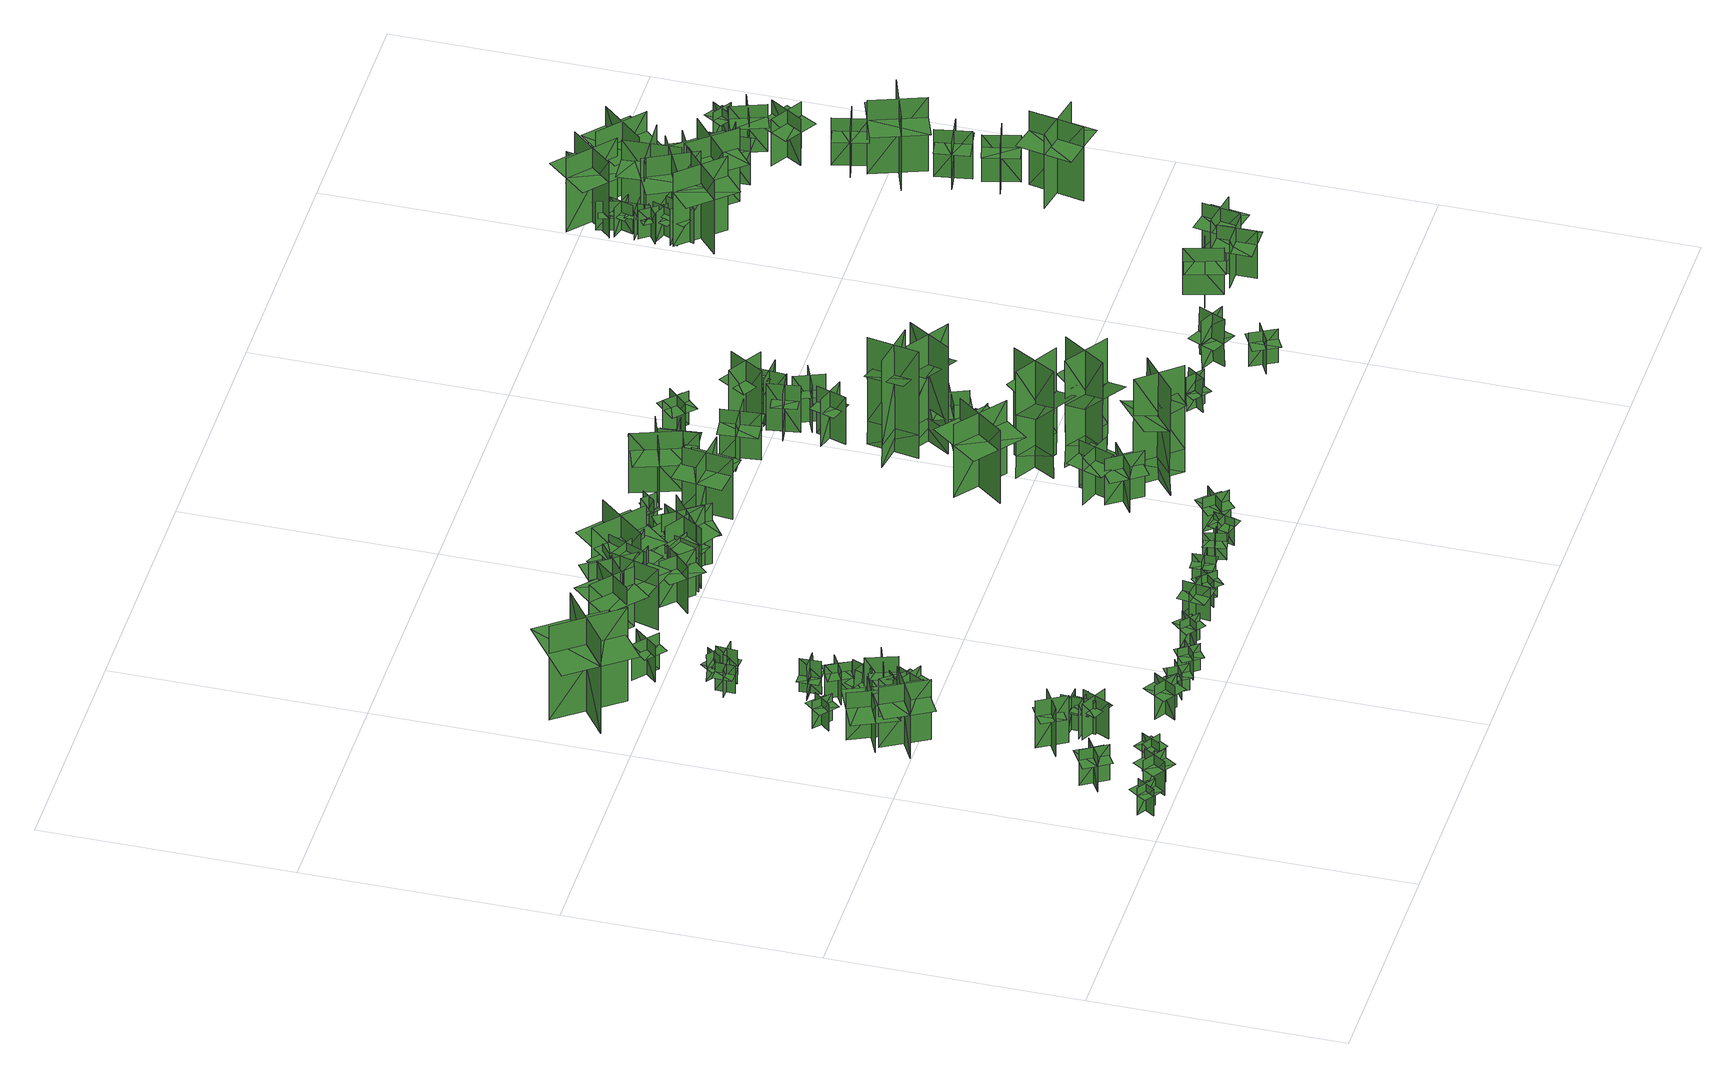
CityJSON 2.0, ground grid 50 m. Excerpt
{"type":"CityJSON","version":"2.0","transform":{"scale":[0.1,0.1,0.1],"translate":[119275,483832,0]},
"CityObjects":{
"tree1":{"type":"SolitaryVegetationObject","geometry":[{"type":"MultiSurface","lod":"1","boundaries":[[[0,1,2]],[[0,2,3]],[[4,5,6]],[[4,6,7]],[[8,9,10]],[[8,10,11]],[[8,11,12]],[[8,12,13]]]}]},
"tree2":{"type":"SolitaryVegetationObject","geometry":[{"type":"MultiSurface","lod":"1","boundaries":[[[14,15,16]],[[14,16,17]],[[18,19,20]],[[18,20,21]],[[22,23,24]],[[22,24,25]],[[22,25,26]],[[22,26,27]]]}]},
"tree3":{"type":"SolitaryVegetationObject","geometry":[{"type":"MultiSurface","lod":"1","boundaries":[[[28,29,30]],[[28,30,31]],[[32,33,34]],[[32,34,35]],[[36,37,38]],[[36,38,39]],[[36,39,40]],[[36,40,41]]]}]},
"tree4":{"type":"SolitaryVegetationObject","geometry":[{"type":"MultiSurface","lod":"1","boundaries":[[[42,43,44]],[[42,44,45]],[[46,47,48]],[[46,48,49]],[[50,51,52]],[[50,52,53]],[[50,53,54]],[[50,54,55]]]}]},
"tree5":{"type":"SolitaryVegetationObject","geometry":[{"type":"MultiSurface","lod":"1","boundaries":[[[56,57,58]],[[56,58,59]],[[60,61,62]],[[60,62,63]],[[64,65,66]],[[64,66,67]],[[64,67,68]],[[64,68,69]]]}]},
"tree6":{"type":"SolitaryVegetationObject","geometry":[{"type":"MultiSurface","lod":"1","boundaries":[[[70,71,72]],[[70,72,73]],[[74,75,76]],[[74,76,77]],[[78,79,80]],[[78,80,81]],[[78,81,82]],[[78,82,83]]]}]},
"tree7":{"type":"SolitaryVegetationObject","geometry":[{"type":"MultiSurface","lod":"1","boundaries":[[[84,85,86]],[[84,86,87]],[[88,89,90]],[[88,90,91]],[[92,93,94]],[[92,94,95]],[[92,95,96]],[[92,96,97]]]}]},
"tree8":{"type":"SolitaryVegetationObject","geometry":[{"type":"MultiSurface","lod":"1","boundaries":[[[98,99,100]],[[98,100,101]],[[102,103,104]],[[102,104,105]],[[106,107,108]],[[106,108,109]],[[106,109,110]],[[106,110,111]]]}]},
"tree9":{"type":"SolitaryVegetationObject","geometry":[{"type":"MultiSurface","lod":"1","boundaries":[[[112,113,114]],[[112,114,115]],[[116,117,118]],[[116,118,119]],[[120,121,122]],[[120,122,123]],[[120,123,124]],[[120,124,125]]]}]},
"tree10":{"type":"SolitaryVegetationObject","geometry":[{"type":"MultiSurface","lod":"1","boundaries":[[[126,127,128]],[[126,128,129]],[[130,131,132]],[[130,132,133]],[[134,135,136]],[[134,136,137]],[[134,137,138]],[[134,138,139]]]}]},
"tree11":{"type":"SolitaryVegetationObject","geometry":[{"type":"MultiSurface","lod":"1","boundaries":[[[140,141,142]],[[140,142,143]],[[144,145,146]],[[144,146,147]],[[148,149,150]],[[148,150,151]],[[148,151,152]],[[148,152,153]]]}]},
"tree12":{"type":"SolitaryVegetationObject","geometry":[{"type":"MultiSurface","lod":"1","boundaries":[[[154,155,156]],[[154,156,157]],[[158,159,160]],[[158,160,161]],[[162,163,164]],[[162,164,165]],[[162,165,166]],[[162,166,167]]]}]},
"tree13":{"type":"SolitaryVegetationObject","geometry":[{"type":"MultiSurface","lod":"1","boundaries":[[[168,169,170]],[[168,170,171]],[[172,173,174]],[[172,174,175]],[[176,177,178]],[[176,178,179]],[[176,179,180]],[[176,180,181]]]}]},
"tree14":{"type":"SolitaryVegetationObject","geometry":[{"type":"MultiSurface","lod":"1","boundaries":[[[182,183,184]],[[182,184,185]],[[186,187,188]],[[186,188,189]],[[190,191,192]],[[190,192,193]],[[190,193,194]],[[190,194,195]]]}]},
"tree15":{"type":"SolitaryVegetationObject","geometry":[{"type":"MultiSurface","lod":"1","boundaries":[[[196,197,198]],[[196,198,199]],[[200,201,202]],[[200,202,203]],[[204,205,206]],[[204,206,207]],[[204,207,208]],[[204,208,209]]]}]},
"tree16":{"type":"SolitaryVegetationObject","geometry":[{"type":"MultiSurface","lod":"1","boundaries":[[[210,211,212]],[[210,212,213]],[[214,215,216]],[[214,216,217]],[[218,219,220]],[[218,220,221]],[[218,221,222]],[[218,222,223]]]}]},
"tree17":{"type":"SolitaryVegetationObject","geometry":[{"type":"MultiSurface","lod":"1","boundaries":[[[224,225,226]],[[224,226,227]],[[228,229,230]],[[228,230,231]],[[232,233,229]],[[232,229,228]],[[234,235,225]],[[234,225,224]],[[224,225,236]],[[224,236,237]],[[224,238,239]],[[224,239,225]]]}]},
"tree18":{"type":"SolitaryVegetationObject","geometry":[{"type":"MultiSurface","lod":"1","boundaries":[[[240,241,242]],[[240,242,243]],[[244,245,246]],[[244,246,247]],[[248,249,250]],[[248,250,251]],[[248,251,252]],[[248,252,253]]]}]},
"tree19":{"type":"SolitaryVegetationObject","geometry":[{"type":"MultiSurface","lod":"1","boundaries":[[[254,255,256]],[[254,256,257]],[[258,259,260]],[[258,260,261]],[[262,263,264]],[[262,264,265]],[[262,265,266]],[[262,266,267]]]}]},
"tree20":{"type":"SolitaryVegetationObject","geometry":[{"type":"MultiSurface","lod":"1","boundaries":[[[268,269,270]],[[268,270,271]],[[272,273,274]],[[272,274,275]],[[276,277,273]],[[276,273,272]],[[278,279,269]],[[278,269,268]],[[268,269,280]],[[268,280,281]],[[268,282,283]],[[268,283,269]]]}]},
"tree21":{"type":"SolitaryVegetationObject","geometry":[{"type":"MultiSurface","lod":"1","boundaries":[[[284,285,286]],[[284,286,287]],[[288,289,290]],[[288,290,291]],[[292,293,294]],[[292,294,295]],[[292,296,297]],[[292,297,293]]]}]},
"tree22":{"type":"SolitaryVegetationObject","geometry":[{"type":"MultiSurface","lod":"1","boundaries":[[[298,299,300]],[[298,300,301]],[[302,303,304]],[[302,304,305]],[[306,307,303]],[[306,303,302]],[[308,309,299]],[[308,299,298]],[[298,299,310]],[[298,310,311]],[[298,312,313]],[[298,313,299]]]}]},
"tree23":{"type":"SolitaryVegetationObject","geometry":[{"type":"MultiSurface","lod":"1","boundaries":[[[314,315,316]],[[314,316,317]],[[318,319,320]],[[318,320,321]],[[322,323,319]],[[322,319,318]],[[324,325,315]],[[324,315,314]],[[314,315,326]],[[314,326,327]],[[314,328,329]],[[314,329,315]]]}]},
"tree24":{"type":"SolitaryVegetationObject","geometry":[{"type":"MultiSurface","lod":"1","boundaries":[[[330,331,332]],[[330,332,333]],[[334,335,336]],[[334,336,337]],[[338,339,340]],[[338,340,341]],[[338,341,342]],[[338,342,343]]]}]},
"tree25":{"type":"SolitaryVegetationObject","geometry":[{"type":"MultiSurface","lod":"1","boundaries":[[[344,345,346]],[[344,346,347]],[[348,349,350]],[[348,350,351]],[[352,353,354]],[[352,354,355]],[[352,355,356]],[[352,356,357]]]}]},
"tree26":{"type":"SolitaryVegetationObject","geometry":[{"type":"MultiSurface","lod":"1","boundaries":[[[358,359,360]],[[358,360,361]],[[362,363,364]],[[362,364,365]],[[366,367,368]],[[366,368,369]],[[366,369,370]],[[366,370,371]]]}]},
"tree27":{"type":"SolitaryVegetationObject","geometry":[{"type":"MultiSurface","lod":"1","boundaries":[[[372,373,374]],[[372,374,375]],[[376,377,378]],[[376,378,379]],[[380,381,382]],[[380,382,383]],[[380,383,384]],[[380,384,385]]]}]},
"tree28":{"type":"SolitaryVegetationObject","geometry":[{"type":"MultiSurface","lod":"1","boundaries":[[[386,387,388]],[[386,388,389]],[[390,391,392]],[[390,392,393]],[[394,395,396]],[[394,396,397]],[[394,397,398]],[[394,398,399]]]}]},
"tree29":{"type":"SolitaryVegetationObject","geometry":[{"type":"MultiSurface","lod":"1","boundaries":[[[400,401,402]],[[400,402,403]],[[404,405,406]],[[404,406,407]],[[408,409,410]],[[408,410,411]],[[408,411,412]],[[408,412,413]]]}]},
"tree30":{"type":"SolitaryVegetationObject","geometry":[{"type":"MultiSurface","lod":"1","boundaries":[[[414,415,416]],[[414,416,417]],[[418,419,420]],[[418,420,421]],[[422,423,424]],[[422,424,425]],[[422,425,426]],[[422,426,427]]]}]},
"tree31":{"type":"SolitaryVegetationObject","geometry":[{"type":"MultiSurface","lod":"1","boundaries":[[[428,429,430]],[[428,430,431]],[[432,433,434]],[[432,434,435]],[[436,437,438]],[[436,438,439]],[[436,439,440]],[[436,440,441]]]}]},
"tree32":{"type":"SolitaryVegetationObject","geometry":[{"type":"MultiSurface","lod":"1","boundaries":[[[442,443,444]],[[442,444,445]],[[446,447,448]],[[446,448,449]],[[450,451,452]],[[450,452,453]],[[450,453,454]],[[450,454,455]]]}]},
"tree33":{"type":"SolitaryVegetationObject","geometry":[{"type":"MultiSurface","lod":"1","boundaries":[[[456,457,458]],[[456,458,459]],[[460,461,462]],[[460,462,463]],[[464,465,466]],[[464,466,467]],[[464,467,468]],[[464,468,469]]]}]},
"tree34":{"type":"SolitaryVegetationObject","geometry":[{"type":"MultiSurface","lod":"1","boundaries":[[[470,471,472]],[[470,472,473]],[[474,475,476]],[[474,476,477]],[[478,479,480]],[[478,480,481]],[[478,481,482]],[[478,482,483]]]}]},
"tree35":{"type":"SolitaryVegetationObject","geometry":[{"type":"MultiSurface","lod":"1","boundaries":[[[484,485,486]],[[484,486,487]],[[488,489,490]],[[488,490,491]],[[492,493,494]],[[492,494,495]],[[492,495,496]],[[492,496,497]]]}]},
"tree36":{"type":"SolitaryVegetationObject","geometry":[{"type":"MultiSurface","lod":"1","boundaries":[[[498,499,500]],[[498,500,501]],[[502,503,504]],[[502,504,505]],[[506,507,508]],[[506,508,509]],[[506,509,510]],[[506,510,511]]]}]},
"tree37":{"type":"SolitaryVegetationObject","geometry":[{"type":"MultiSurface","lod":"1","boundaries":[[[512,513,514]],[[512,514,515]],[[516,517,518]],[[516,518,519]],[[520,521,522]],[[520,522,523]],[[520,523,524]],[[520,524,525]]]}]},
"tree38":{"type":"SolitaryVegetationObject","geometry":[{"type":"MultiSurface","lod":"1","boundaries":[[[526,527,528]],[[526,528,529]],[[530,531,532]],[[530,532,533]],[[534,535,536]],[[534,536,537]],[[534,537,538]],[[534,538,539]]]}]},
"tree39":{"type":"SolitaryVegetationObject","geometry":[{"type":"MultiSurface","lod":"1","boundaries":[[[540,541,542]],[[540,542,543]],[[544,545,546]],[[544,546,547]],[[548,549,550]],[[548,550,551]],[[548,551,552]],[[548,552,553]]]}]},
"tree40":{"type":"SolitaryVegetationObject","geometry":[{"type":"MultiSurface","lod":"1","boundaries":[[[554,555,556]],[[554,556,557]],[[558,559,560]],[[558,560,561]],[[562,563,559]],[[562,559,558]],[[564,565,555]],[[564,555,554]],[[566,567,568]],[[566,568,569]],[[570,571,572]],[[570,572,573]]]}]},
"tree41":{"type":"SolitaryVegetationObject","geometry":[{"type":"MultiSurface","lod":"1","boundaries":[[[574,575,576]],[[574,576,577]],[[578,579,580]],[[578,580,581]],[[582,583,584]],[[582,584,585]],[[582,585,586]],[[582,586,587]]]}]},
"tree42":{"type":"SolitaryVegetationObject","geometry":[{"type":"MultiSurface","lod":"1","boundaries":[[[588,589,590]],[[588,590,591]],[[592,593,594]],[[592,594,595]],[[596,597,598]],[[596,598,599]],[[596,599,600]],[[596,600,601]]]}]},
"tree43":{"type":"SolitaryVegetationObject","geometry":[{"type":"MultiSurface","lod":"1","boundaries":[[[602,603,604]],[[602,604,605]],[[606,607,608]],[[606,608,609]],[[610,611,607]],[[610,607,606]],[[612,613,603]],[[612,603,602]],[[614,615,616]],[[614,616,617]],[[618,619,620]],[[618,620,621]]]}]},
"tree44":{"type":"SolitaryVegetationObject","geometry":[{"type":"MultiSurface","lod":"1","boundaries":[[[622,623,624]],[[622,624,625]],[[626,627,628]],[[626,628,629]],[[630,631,632]],[[630,632,633]],[[630,633,634]],[[630,634,635]]]}]},
"tree45":{"type":"SolitaryVegetationObject","geometry":[{"type":"MultiSurface","lod":"1","boundaries":[[[636,637,638]],[[636,638,639]],[[640,641,642]],[[640,642,643]],[[644,645,646]],[[644,646,647]],[[644,647,648]],[[644,648,649]]]}]},
"tree46":{"type":"SolitaryVegetationObject","geometry":[{"type":"MultiSurface","lod":"1","boundaries":[[[650,651,652]],[[650,652,653]],[[654,655,656]],[[654,656,657]],[[658,659,660]],[[658,660,661]],[[658,661,662]],[[658,662,663]]]}]},
"tree47":{"type":"SolitaryVegetationObject","geometry":[{"type":"MultiSurface","lod":"1","boundaries":[[[664,665,666]],[[664,666,667]],[[668,669,670]],[[668,670,671]],[[672,673,674]],[[672,674,675]],[[672,675,676]],[[672,676,677]]]}]},
"tree48":{"type":"SolitaryVegetationObject","geometry":[{"type":"MultiSurface","lod":"1","boundaries":[[[678,679,680]],[[678,680,681]],[[682,683,684]],[[682,684,685]],[[686,687,683]],[[686,683,682]],[[688,689,679]],[[688,679,678]],[[690,691,692]],[[690,692,693]],[[694,695,696]],[[694,696,697]]]}]},
"tree49":{"type":"SolitaryVegetationObject","geometry":[{"type":"MultiSurface","lod":"1","boundaries":[[[698,699,700]],[[698,700,701]],[[702,703,704]],[[702,704,705]],[[706,707,708]],[[706,708,709]],[[706,709,710]],[[706,710,711]]]}]},
"tree50":{"type":"SolitaryVegetationObject","geometry":[{"type":"MultiSurface","lod":"1","boundaries":[[[712,713,714]],[[712,714,715]],[[716,717,718]],[[716,718,719]],[[720,721,717]],[[720,717,716]],[[722,723,713]],[[722,713,712]],[[724,725,726]],[[724,726,727]],[[728,729,730]],[[728,730,731]]]}]},
"tree51":{"type":"SolitaryVegetationObject","geometry":[{"type":"MultiSurface","lod":"1","boundaries":[[[732,733,734]],[[732,734,735]],[[736,737,738]],[[736,738,739]],[[740,741,742]],[[740,742,743]],[[740,743,744]],[[740,744,745]]]}]},
"tree52":{"type":"SolitaryVegetationObject","geometry":[{"type":"MultiSurface","lod":"1","boundaries":[[[746,747,748]],[[746,748,749]],[[750,751,752]],[[750,752,753]],[[754,755,751]],[[754,751,750]],[[756,757,747]],[[756,747,746]],[[758,759,760]],[[758,760,761]],[[762,763,764]],[[762,764,765]]]}]},
"tree53":{"type":"SolitaryVegetationObject","geometry":[{"type":"MultiSurface","lod":"1","boundaries":[[[766,767,768]],[[766,768,769]],[[770,771,772]],[[770,772,773]],[[774,775,776]],[[774,776,777]],[[774,777,778]],[[774,778,779]]]}]},
"tree54":{"type":"SolitaryVegetationObject","geometry":[{"type":"MultiSurface","lod":"1","boundaries":[[[780,781,782]],[[780,782,783]],[[784,785,786]],[[784,786,787]],[[788,789,785]],[[788,785,784]],[[790,791,781]],[[790,781,780]],[[792,793,794]],[[792,794,795]],[[796,797,798]],[[796,798,799]]]}]},
"tree55":{"type":"SolitaryVegetationObject","geometry":[{"type":"MultiSurface","lod":"1","boundaries":[[[800,801,802]],[[800,802,803]],[[804,805,806]],[[804,806,807]],[[808,809,810]],[[808,810,811]],[[808,811,812]],[[808,812,813]]]}]},
"tree56":{"type":"SolitaryVegetationObject","geometry":[{"type":"MultiSurface","lod":"1","boundaries":[[[814,815,816]],[[814,816,817]],[[818,819,820]],[[818,820,821]],[[822,823,824]],[[822,824,825]],[[822,825,826]],[[822,826,827]]]}]},
"tree57":{"type":"SolitaryVegetationObject","geometry":[{"type":"MultiSurface","lod":"1","boundaries":[[[828,829,830]],[[828,830,831]],[[832,833,834]],[[832,834,835]],[[836,837,833]],[[836,833,832]],[[838,839,829]],[[838,829,828]],[[840,841,842]],[[840,842,843]],[[844,845,846]],[[844,846,847]]]}]},
"tree58":{"type":"SolitaryVegetationObject","geometry":[{"type":"MultiSurface","lod":"1","boundaries":[[[848,849,850]],[[848,850,851]],[[852,853,854]],[[852,854,855]],[[856,857,858]],[[856,858,859]],[[856,859,860]],[[856,860,861]]]}]},
"tree59":{"type":"SolitaryVegetationObject","geometry":[{"type":"MultiSurface","lod":"1","boundaries":[[[862,863,864]],[[862,864,865]],[[866,867,868]],[[866,868,869]],[[870,871,872]],[[870,872,873]],[[870,873,874]],[[870,874,875]]]}]},
"tree60":{"type":"SolitaryVegetationObject","geometry":[{"type":"MultiSurface","lod":"1","boundaries":[[[876,877,878]],[[876,878,879]],[[880,881,882]],[[880,882,883]],[[884,885,886]],[[884,886,887]],[[884,887,888]],[[884,888,889]]]}]},
"tree61":{"type":"SolitaryVegetationObject","geometry":[{"type":"MultiSurface","lod":"1","boundaries":[[[890,891,892]],[[890,892,893]],[[894,895,896]],[[894,896,897]],[[898,899,900]],[[898,900,901]],[[898,901,902]],[[898,902,903]]]}]},
"tree62":{"type":"SolitaryVegetationObject","geometry":[{"type":"MultiSurface","lod":"1","boundaries":[[[904,905,906]],[[904,906,907]],[[908,909,910]],[[908,910,911]],[[912,913,914]],[[912,914,915]],[[912,915,916]],[[912,916,917]]]}]},
"tree63":{"type":"SolitaryVegetationObject","geometry":[{"type":"MultiSurface","lod":"1","boundaries":[[[918,919,920]],[[918,920,921]],[[922,923,924]],[[922,924,925]],[[926,927,928]],[[926,928,929]],[[926,929,930]],[[926,930,931]]]}]},
"tree64":{"type":"SolitaryVegetationObject","geometry":[{"type":"MultiSurface","lod":"1","boundaries":[[[932,933,934]],[[932,934,935]],[[936,937,938]],[[936,938,939]],[[940,941,937]],[[940,937,936]],[[942,943,933]],[[942,933,932]],[[932,933,944]],[[932,944,945]],[[932,946,947]],[[932,947,933]]]}]},
"tree65":{"type":"SolitaryVegetationObject","geometry":[{"type":"MultiSurface","lod":"1","boundaries":[[[948,949,950]],[[948,950,951]],[[952,953,954]],[[952,954,955]],[[956,957,958]],[[956,958,959]],[[956,959,960]],[[956,960,961]]]}]},
"tree66":{"type":"SolitaryVegetationObject","geometry":[{"type":"MultiSurface","lod":"1","boundaries":[[[962,963,964]],[[962,964,965]],[[966,967,968]],[[966,968,969]],[[970,971,967]],[[970,967,966]],[[972,973,963]],[[972,963,962]],[[962,963,974]],[[962,974,975]],[[962,976,977]],[[962,977,963]]]}]},
"tree67":{"type":"SolitaryVegetationObject","geometry":[{"type":"MultiSurface","lod":"1","boundaries":[[[978,979,980]],[[978,980,981]],[[982,983,984]],[[982,984,985]],[[986,987,988]],[[986,988,989]],[[986,989,990]],[[986,990,991]]]}]},
"tree68":{"type":"SolitaryVegetationObject","geometry":[{"type":"MultiSurface","lod":"1","boundaries":[[[992,993,994]],[[992,994,995]],[[996,997,998]],[[996,998,999]],[[1000,1001,1002]],[[1000,1002,1003]],[[1000,1003,1004]],[[1000,1004,1005]]]}]},
"tree69":{"type":"SolitaryVegetationObject","geometry":[{"type":"MultiSurface","lod":"1","boundaries":[[[1006,1007,1008]],[[1006,1008,1009]],[[1010,1011,1012]],[[1010,1012,1013]],[[1014,1015,1016]],[[1014,1016,1017]],[[1014,1017,1018]],[[1014,1018,1019]]]}]},
"tree70":{"type":"SolitaryVegetationObject","geometry":[{"type":"MultiSurface","lod":"1","boundaries":[[[1020,1021,1022]],[[1020,1022,1023]],[[1024,1025,1026]],[[1024,1026,1027]],[[1028,1029,1030]],[[1028,1030,1031]],[[1028,1031,1032]],[[1028,1032,1033]]]}]},
"tree71":{"type":"SolitaryVegetationObject","geometry":[{"type":"MultiSurface","lod":"1","boundaries":[[[1034,1035,1036]],[[1034,1036,1037]],[[1038,1039,1040]],[[1038,1040,1041]],[[1042,1043,1044]],[[1042,1044,1045]],[[1042,1045,1046]],[[1042,1046,1047]]]}]},
"tree72":{"type":"SolitaryVegetationObject","geometry":[{"type":"MultiSurface","lod":"1","boundaries":[[[1048,1049,1050]],[[1048,1050,1051]],[[1052,1053,1054]],[[1052,1054,1055]],[[1056,1057,1058]],[[1056,1058,1059]],[[1056,1059,1060]],[[1056,1060,1061]]]}]},
"tree73":{"type":"SolitaryVegetationObject","geometry":[{"type":"MultiSurface","lod":"1","boundaries":[[[1062,1063,1064]],[[1062,1064,1065]],[[1066,1067,1068]],[[1066,1068,1069]],[[1070,1071,1072]],[[1070,1072,1073]],[[1070,1073,1074]],[[1070,1074,1075]]]}]},
"tree74":{"type":"SolitaryVegetationObject","geometry":[{"type":"MultiSurface","lod":"1","boundaries":[[[1076,1077,1078]],[[1076,1078,1079]],[[1080,1081,1082]],[[1080,1082,1083]],[[1084,1085,1086]],[[1084,1086,1087]],[[1084,1087,1088]],[[1084,1088,1089]]]}]},
"tree75":{"type":"SolitaryVegetationObject","geometry":[{"type":"MultiSurface","lod":"1","boundaries":[[[1090,1091,1092]],[[1090,1092,1093]],[[1094,1095,1096]],[[1094,1096,1097]],[[1098,1099,1100]],[[1098,1100,1101]],[[1098,1101,1102]],[[1098,1102,1103]]]}]},
"tree76":{"type":"SolitaryVegetationObject","geometry":[{"type":"MultiSurface","lod":"1","boundaries":[[[1104,1105,1106]],[[1104,1106,1107]],[[1108,1109,1110]],[[1108,1110,1111]],[[1112,1113,1114]],[[1112,1114,1115]],[[1112,1115,1116]],[[1112,1116,1117]]]}]},
"tree77":{"type":"SolitaryVegetationObject","geometry":[{"type":"MultiSurface","lod":"1","boundaries":[[[1118,1119,1120]],[[1118,1120,1121]],[[1122,1123,1124]],[[1122,1124,1125]],[[1126,1127,1128]],[[1126,1128,1129]],[[1126,1129,1130]],[[1126,1130,1131]]]}]},
"tree78":{"type":"SolitaryVegetationObject","geometry":[{"type":"MultiSurface","lod":"1","boundaries":[[[1132,1133,1134]],[[1132,1134,1135]],[[1136,1137,1138]],[[1136,1138,1139]],[[1140,1141,1142]],[[1140,1142,1143]],[[1140,1143,1144]],[[1140,1144,1145]]]}]},
"tree79":{"type":"SolitaryVegetationObject","geometry":[{"type":"MultiSurface","lod":"1","boundaries":[[[1146,1147,1148]],[[1146,1148,1149]],[[1150,1151,1152]],[[1150,1152,1153]],[[1154,1155,1156]],[[1154,1156,1157]],[[1154,1157,1158]],[[1154,1158,1159]]]}]},
"tree80":{"type":"SolitaryVegetationObject","geometry":[{"type":"MultiSurface","lod":"1","boundaries":[[[1160,1161,1162]],[[1160,1162,1163]],[[1164,1165,1166]],[[1164,1166,1167]],[[1168,1169,1170]],[[1168,1170,1171]],[[1168,1171,1172]],[[1168,1172,1173]]]}]},
"tree81":{"type":"SolitaryVegetationObject","geometry":[{"type":"MultiSurface","lod":"1","boundaries":[[[1174,1175,1176]],[[1174,1176,1177]],[[1178,1179,1180]],[[1178,1180,1181]],[[1182,1183,1184]],[[1182,1184,1185]],[[1182,1185,1186]],[[1182,1186,1187]]]}]},
"tree82":{"type":"SolitaryVegetationObject","geometry":[{"type":"MultiSurface","lod":"1","boundaries":[[[1188,1189,1190]],[[1188,1190,1191]],[[1192,1193,1194]],[[1192,1194,1195]],[[1196,1197,1198]],[[1196,1198,1199]],[[1196,1199,1200]],[[1196,1200,1201]]]}]},
"tree83":{"type":"SolitaryVegetationObject","geometry":[{"type":"MultiSurface","lod":"1","boundaries":[[[1202,1203,1204]],[[1202,1204,1205]],[[1206,1207,1208]],[[1206,1208,1209]],[[1210,1211,1212]],[[1210,1212,1213]],[[1210,1213,1214]],[[1210,1214,1215]]]}]},
"tree84":{"type":"SolitaryVegetationObject","geometry":[{"type":"MultiSurface","lod":"1","boundaries":[[[1216,1217,1218]],[[1216,1218,1219]],[[1220,1221,1222]],[[1220,1222,1223]],[[1224,1225,1226]],[[1224,1226,1227]],[[1224,1227,1228]],[[1224,1228,1229]]]}]},
"tree85":{"type":"SolitaryVegetationObject","geometry":[{"type":"MultiSurface","lod":"1","boundaries":[[[1230,1231,1232]],[[1230,1232,1233]],[[1234,1235,1236]],[[1234,1236,1237]],[[1238,1239,1240]],[[1238,1240,1241]],[[1238,1241,1242]],[[1238,1242,1243]]]}]},
"tree86":{"type":"SolitaryVegetationObject","geometry":[{"type":"MultiSurface","lod":"1","boundaries":[[[1244,1245,1246]],[[1244,1246,1247]],[[1248,1249,1250]],[[1248,1250,1251]],[[1252,1253,1254]],[[1252,1254,1255]],[[1252,1255,1256]],[[1252,1256,1257]]]}]},
"tree87":{"type":"SolitaryVegetationObject","geometry":[{"type":"MultiSurface","lod":"1","boundaries":[[[1258,1259,1260]],[[1258,1260,1261]],[[1262,1263,1264]],[[1262,1264,1265]],[[1266,1267,1268]],[[1266,1268,1269]],[[1266,1269,1270]],[[1266,1270,1271]]]}]},
"tree88":{"type":"SolitaryVegetationObject","geometry":[{"type":"MultiSurface","lod":"1","boundaries":[[[1272,1273,1274]],[[1272,1274,1275]],[[1276,1277,1278]],[[1276,1278,1279]],[[1280,1281,1282]],[[1280,1282,1283]],[[1280,1283,1284]],[[1280,1284,1285]]]}]},
"tree89":{"type":"SolitaryVegetationObject","geometry":[{"type":"MultiSurface","lod":"1","boundaries":[[[1286,1287,1288]],[[1286,1288,1289]],[[1290,1291,1292]],[[1290,1292,1293]],[[1294,1295,1296]],[[1294,1296,1297]],[[1294,1297,1298]],[[1294,1298,1299]]]}]},
"tree90":{"type":"SolitaryVegetationObject","geometry":[{"type":"MultiSurface","lod":"1","boundaries":[[[1300,1301,1302]],[[1300,1302,1303]],[[1304,1305,1306]],[[1304,1306,1307]],[[1308,1309,1310]],[[1308,1310,1311]],[[1308,1311,1312]],[[1308,1312,1313]]]}]},
"tree91":{"type":"SolitaryVegetationObject","geometry":[{"type":"MultiSurface","lod":"1","boundaries":[[[1314,1315,1316]],[[1314,1316,1317]],[[1318,1319,1320]],[[1318,1320,1321]],[[1322,1323,1324]],[[1322,1324,1325]],[[1322,1325,1326]],[[1322,1326,1327]]]}]},
"tree92":{"type":"SolitaryVegetationObject","geometry":[{"type":"MultiSurface","lod":"1","boundaries":[[[1328,1329,1330]],[[1328,1330,1331]],[[1332,1333,1334]],[[1332,1334,1335]],[[1336,1337,1338]],[[1336,1338,1339]],[[1336,1339,1340]],[[1336,1340,1341]]]}]},
"tree93":{"type":"SolitaryVegetationObject","geometry":[{"type":"MultiSurface","lod":"1","boundaries":[[[1342,1343,1344]],[[1342,1344,1345]],[[1346,1347,1348]],[[1346,1348,1349]],[[1350,1351,1352]],[[1350,1352,1353]],[[1350,1353,1354]],[[1350,1354,1355]]]}]},
"tree94":{"type":"SolitaryVegetationObject","geometry":[{"type":"MultiSurface","lod":"1","boundaries":[[[1356,1357,1358]],[[1356,1358,1359]],[[1360,1361,1362]],[[1360,1362,1363]],[[1364,1365,1366]],[[1364,1366,1367]],[[1364,1367,1368]],[[1364,1368,1369]]]}]}
},
"vertices":[
[97,60,6],[72,24,6],[72,24,68],[97,60,68],[68,55,6],[105,30,6],[105,30,68],[68,55,68],[68,55,51],[56,37,51],[92,12,51],[105,30,51],[117,48,51],[81,73,51],
[167,67,7],[137,21,7],[137,21,84],[167,67,84],[131,60,7],[177,30,7],[177,30,84],[131,60,84],[131,60,63],[116,37,63],[162,7,63],[177,30,63],[192,53,63],[146,83,63],
[124,180,8],[154,130,8],[154,130,90],[124,180,90],[114,142,8],[164,173,8],[164,173,90],[114,142,90],[114,142,67],[130,117,67],[180,148,67],[164,173,67],[149,198,67],[99,167,67],
[206,50,8],[229,88,8],[229,88,70],[206,50,70],[235,57,8],[197,80,8],[197,80,70],[235,57,70],[235,57,53],[246,76,53],[208,99,53],[197,80,53],[186,61,53],[224,38,53],
[252,276,9],[197,244,9],[197,244,118],[252,276,118],[211,287,9],[211,287,118],[243,232,118],[243,232,9],[212,285,83],[190,271,83],[215,228,83],[238,241,83],[261,254,83],[235,298,83],
[131,563,15],[179,476,15],[179,476,154],[131,563,154],[113,499,15],[200,547,15],[200,547,154],[113,499,154],[113,499,115],[137,456,115],[224,504,115],[200,547,115],[176,591,115],[89,543,115],
[139,627,14],[139,627,122],[177,541,122],[177,541,14],[198,603,14],[198,603,122],[115,566,122],[115,566,14],[210,608,87],[191,651,87],[89,606,87],[108,563,87],[127,520,87],[229,566,87],
[303,211,10],[258,217,10],[258,217,87],[303,211,87],[285,235,10],[285,235,87],[279,190,87],[279,190,10],[284,233,62],[266,236,62],[261,200,62],[280,197,62],[298,195,62],[303,231,62],
[309,181,12],[254,209,12],[254,209,95],[309,181,95],[297,219,12],[297,219,95],[269,163,95],[269,163,12],[297,219,69],[274,230,69],[251,186,69],[274,175,69],[297,163,69],[320,207,69],
[282,258,10],[280,213,10],[280,213,87],[282,258,87],[260,239,10],[260,239,87],[305,236,87],[305,236,10],[262,238,62],[260,220,62],[297,217,62],[298,236,62],[299,255,62],[263,257,62],
[190,700,10],[161,667,10],[161,667,72],[190,700,72],[161,698,10],[194,669,10],[194,669,72],[161,698,72],[161,698,55],[146,681,55],[180,652,55],[194,669,55],[209,686,55],[175,715,55],
[355,98,7],[402,69,7],[402,69,84],[355,98,84],[363,62,7],[393,109,7],[393,109,84],[363,62,84],[363,62,63],[386,47,63],[416,94,63],[393,109,63],[369,124,63],[340,77,63],
[238,554,10],[281,589,10],[281,589,87],[238,554,87],[275,550,10],[240,593,10],[240,593,87],[275,550,87],[275,550,65],[297,568,65],[262,611,65],[240,593,65],[219,576,65],[254,533,65],
[285,565,10],[258,516,10],[258,516,87],[285,565,87],[249,555,10],[298,528,10],[298,528,87],[249,555,87],[249,555,66],[236,531,66],[285,504,66],[298,528,66],[311,552,66],[263,579,66],
[278,565,8],[257,625,8],[257,625,117],[278,565,117],[296,603,8],[296,603,117],[237,582,117],[237,582,8],[294,602,82],[285,627,82],[237,610,82],[246,585,82],[255,560,82],[303,577,82],
[68,1173,4],[161,1049,4],[161,1049,220],[68,1173,220],[53,1071,4],[177,1163,4],[177,1163,220],[53,1071,220],[53,1071,159],[99,1009,159],[223,1101,159],[177,1163,159],[130,1225,159],[6,1133,159],
[276,652,52],[258,611,52],[279,601,53],[298,642,53],[288,623,52],[247,642,52],[246,639,94],[287,621,94],[287,621,11],[246,639,11],[275,653,11],[256,612,11],[258,611,94],[276,652,94],[256,662,53],[237,621,53],
[459,88,10],[421,65,10],[421,65,71],[459,88,71],[430,95,10],[454,58,10],[454,58,71],[430,95,71],[430,95,54],[411,84,54],[435,46,54],[454,58,54],[472,69,54],[449,107,54],
[278,654,11],[253,699,11],[253,699,88],[278,654,88],[288,690,11],[243,665,11],[243,665,88],[288,690,88],[288,690,68],[276,711,68],[231,687,68],[243,665,68],[255,644,68],[300,668,68],
[259,707,52],[258,749,52],[236,749,52],[237,706,52],[237,727,52],[280,727,52],[280,730,91],[237,729,91],[237,729,13],[280,730,13],[261,707,13],[260,749,13],[258,749,91],[259,707,91],[280,707,52],[280,749,52],
[243,878,14],[205,879,14],[205,879,77],[243,878,77],[223,899,14],[222,861,14],[222,861,77],[223,899,77],[223,899,57],[222,861,57],[242,861,57],[243,899,57],[202,899,57],[201,862,57],
[275,884,53],[233,887,53],[231,865,53],[274,862,53],[253,864,53],[257,907,53],[254,907,91],[251,865,91],[251,865,14],[254,907,14],[276,886,14],[233,889,14],[233,887,91],[275,884,91],[277,905,53],[235,909,53],
[247,897,44],[267,925,44],[252,935,44],[233,908,44],[243,920,44],[270,901,44],[272,902,75],[244,922,75],[244,922,13],[272,902,13],[248,896,13],[268,924,13],[267,925,75],[247,897,75],[261,887,44],[281,915,44],
[524,87,7],[488,61,7],[488,61,68],[524,87,68],[495,92,7],[521,56,7],[521,56,68],[495,92,68],[495,92,51],[477,79,51],[503,43,51],[521,56,51],[539,69,51],[513,105,51],
[222,1013,11],[263,1060,11],[263,1060,94],[222,1013,94],[262,1016,11],[262,1016,94],[215,1056,94],[215,1056,11],[262,1016,68],[279,1036,68],[241,1068,68],[224,1048,68],[207,1029,68],[245,996,68],
[577,109,7],[611,81,7],[611,81,68],[577,109,68],[580,80,7],[608,114,7],[608,114,68],[580,80,68],[580,80,51],[597,66,51],[625,100,51],[608,114,51],[591,128,51],[562,94,51],
[312,1091,7],[377,1166,7],[377,1166,146],[312,1091,146],[379,1095,7],[303,1160,7],[303,1160,146],[379,1095,146],[379,1095,107],[411,1133,107],[336,1198,107],[303,1160,107],[271,1123,107],[346,1058,107],
[698,102,8],[643,110,8],[643,110,85],[698,102,85],[676,131,8],[668,77,8],[668,77,85],[676,131,85],[676,131,63],[649,135,63],[641,81,63],[668,77,63],[695,73,63],[703,127,63],
[409,1146,6],[382,1050,6],[382,1050,145],[409,1146,145],[351,1113,6],[447,1087,6],[447,1087,145],[351,1113,145],[351,1113,106],[338,1065,106],[434,1039,106],[447,1087,106],[460,1135,106],[364,1161,106],
[432,1169,6],[352,1109,6],[352,1109,144],[432,1169,144],[367,1179,6],[426,1099,6],[426,1099,144],[367,1179,144],[367,1179,106],[327,1149,106],[386,1069,106],[426,1099,106],[466,1129,106],[407,1208,106],
[741,83,9],[709,114,9],[709,114,70],[741,83,70],[740,113,9],[709,81,9],[709,81,70],[740,113,70],[740,113,53],[725,128,53],[694,97,53],[709,81,53],[725,66,53],[756,97,53],
[497,1064,8],[442,1010,8],[442,1010,115],[497,1064,115],[445,1065,8],[499,1010,8],[499,1010,115],[445,1065,115],[445,1065,85],[418,1038,85],[472,983,85],[499,1010,85],[527,1037,85],[473,1092,85],
[403,1148,6],[494,1107,6],[494,1107,145],[403,1148,145],[426,1085,6],[467,1176,6],[467,1176,145],[426,1085,145],[426,1085,106],[472,1065,106],[512,1156,106],[467,1176,106],[422,1197,106],[381,1106,106],
[759,117,9],[804,119,9],[804,119,70],[759,117,70],[781,97,9],[779,141,9],[779,141,70],[781,97,70],[781,97,53],[803,98,53],[801,142,53],[779,141,53],[757,140,53],[759,96,53],
[527,1112,5],[434,1191,5],[434,1191,175],[527,1112,175],[521,1193,5],[442,1100,5],[442,1100,175],[521,1193,175],[521,1193,127],[474,1232,127],[395,1140,127],[442,1100,127],[488,1061,127],[567,1153,127],
[535,1080,9],[509,1007,9],[509,1007,116],[535,1080,116],[488,1059,9],[561,1032,9],[561,1032,116],[488,1059,116],[488,1059,86],[475,1022,86],[548,996,86],[561,1032,86],[574,1068,86],[502,1095,86],
[507,1071,8],[591,1018,8],[591,1018,147],[507,1071,147],[521,1006,8],[575,1090,8],[575,1090,147],[521,1006,147],[521,1006,108],[563,980,108],[616,1063,108],[575,1090,108],[533,1117,108],[479,1033,108],
[852,95,10],[844,138,10],[844,138,71],[852,95,71],[869,119,10],[826,111,10],[826,111,71],[869,119,71],[869,119,54],[865,140,54],[822,133,54],[826,111,54],[829,89,54],[873,97,54],
[607,1076,8],[527,1017,8],[527,1017,147],[607,1076,147],[541,1086,8],[600,1006,8],[600,1006,147],[541,1086,147],[541,1086,108],[501,1057,108],[560,977,108],[600,1006,108],[640,1036,108],[581,1116,108],
[545,1108,25],[572,1130,25],[572,1129,90],[546,1107,90],[571,1105,25],[549,1132,25],[549,1131,90],[571,1105,90],[571,1105,8],[549,1131,8],[546,1107,8],[572,1129,8],[546,1107,57],[572,1129,57],[561,1143,63],[534,1121,63],[568,1126,67],[549,1110,67],[557,1100,71],[577,1116,71],
[900,93,9],[912,136,9],[912,136,70],[900,93,70],[926,107,9],[883,120,9],[883,120,70],[926,107,70],[926,107,53],[932,129,53],[889,141,53],[883,120,53],[877,99,53],[919,86,53],
[921,159,12],[958,118,12],[958,118,89],[921,159,89],[919,123,12],[960,160,12],[960,160,89],[919,123,89],[919,123,67],[937,102,67],[978,139,67],[960,160,67],[941,180,67],[900,143,67],
[678,1132,24],[652,1155,24],[653,1156,89],[678,1133,89],[677,1158,24],[654,1133,24],[654,1132,89],[677,1158,89],[677,1158,6],[654,1132,6],[678,1133,6],[653,1156,6],[678,1132,55],[653,1155,55],[641,1142,62],[667,1119,62],[656,1152,66],[676,1135,66],[684,1145,69],[665,1162,69],
[751,1104,7],[740,1005,7],[740,1005,146],[751,1104,146],[699,1063,7],[798,1051,7],[798,1051,146],[699,1063,146],[699,1063,107],[693,1013,107],[792,1002,107],[798,1051,107],[804,1100,107],[705,1112,107],
[960,356,6],[1004,292,6],[1004,292,113],[960,356,113],[950,306,6],[1014,349,6],[1014,349,113],[950,306,113],[950,306,83],[972,274,83],[1036,317,83],[1014,349,83],[992,381,83],[928,338,83],
[1021,368,8],[948,395,8],[948,395,116],[1021,368,116],[999,415,8],[972,342,8],[972,342,116],[999,415,116],[999,415,86],[963,429,86],[936,356,86],[972,342,86],[1009,329,86],[1036,402,86],
[800,1116,7],[767,1210,7],[767,1210,145],[800,1116,145],[829,1176,7],[735,1143,7],[735,1143,145],[829,1176,145],[829,1176,106],[813,1223,106],[719,1190,106],[735,1143,106],[752,1096,106],[846,1129,106],
[1016,248,60],[1096,314,60],[1097,312,254],[1017,246,254],[1094,240,60],[1028,320,60],[1027,319,254],[1093,239,254],[1093,239,8],[1027,319,8],[1017,246,8],[1097,312,8],[1017,247,155],[1096,313,155],[1063,354,173],[983,287,173],[1085,304,185],[1026,254,185],[1051,224,196],[1111,274,196],
[990,639,6],[915,543,6],[915,543,175],[990,639,175],[910,630,6],[1006,555,6],[1006,555,175],[910,630,175],[910,630,127],[872,582,127],[968,507,127],[1006,555,127],[1043,603,127],[947,678,127],
[1081,480,61],[991,533,61],[992,534,255],[1081,481,255],[1062,556,61],[1009,467,61],[1010,466,255],[1062,555,255],[1062,555,9],[1010,466,9],[1081,481,9],[992,534,9],[1081,481,156],[992,534,156],[965,488,174],[1054,435,174],[1004,526,186],[1071,487,186],[1091,521,197],[1024,560,197],
[832,1172,8],[839,1095,8],[839,1095,116],[832,1172,116],[799,1133,8],[876,1140,8],[876,1140,116],[799,1133,116],[799,1133,86],[803,1094,86],[880,1101,86],[876,1140,86],[873,1178,86],[795,1171,86],
[1131,396,61],[1045,453,61],[1046,455,256],[1132,397,256],[1116,473,61],[1059,387,61],[1059,386,256],[1117,472,256],[1117,472,10],[1059,386,10],[1132,397,10],[1046,455,10],[1132,397,156],[1045,454,156],[1016,410,175],[1102,353,175],[1057,446,187],[1122,404,187],[1144,437,197],[1079,479,197],
[959,1043,8],[881,1037,8],[881,1037,116],[959,1043,116],[919,1077,8],[926,1000,8],[926,1000,116],[919,1077,116],[919,1077,86],[881,1073,86],[887,996,86],[926,1000,86],[964,1003,86],[958,1080,86],
[1024,824,61],[1007,722,61],[1005,722,255],[1022,824,255],[960,779,61],[1062,762,61],[1062,763,255],[960,780,255],[960,780,9],[1062,763,9],[1022,824,9],[1005,722,9],[1023,824,156],[1006,722,156],[1058,713,174],[1075,816,174],[1008,736,186],[1020,813,186],[981,819,197],[969,742,197],
[1101,616,9],[1047,629,9],[1047,629,86],[1101,616,86],[1082,648,9],[1069,594,9],[1069,594,86],[1082,648,86],[1082,648,64],[1055,654,64],[1042,601,64],[1069,594,64],[1096,587,64],[1109,641,64],
[1093,648,8],[1063,719,8],[1063,719,116],[1093,648,116],[1113,696,8],[1041,665,8],[1041,665,116],[1113,696,116],[1113,696,85],[1098,731,85],[1026,701,85],[1041,665,85],[1057,630,85],[1128,660,85],
[1015,749,61],[1102,693,61],[1101,692,255],[1015,748,255],[1031,673,61],[1088,760,61],[1087,760,255],[1031,673,255],[1031,673,9],[1087,760,9],[1015,748,9],[1101,692,9],[1015,749,156],[1102,692,156],[1130,736,175],[1044,793,175],[1090,700,186],[1024,742,186],[1003,709,197],[1069,667,197],
[1032,923,8],[1012,863,8],[1012,863,117],[1032,923,117],[994,905,8],[994,905,116],[1054,885,117],[1054,885,8],[997,904,82],[988,879,82],[1036,863,82],[1045,888,82],[1053,913,82],[1005,929,82],
[992,977,8],[1054,986,8],[1054,986,116],[992,977,116],[1025,952,8],[1025,952,116],[1016,1015,116],[1016,1015,8],[1025,955,81],[1051,958,81],[1044,1008,81],[1018,1005,81],[991,1001,81],[999,951,81],
[998,1158,6],[958,1196,6],[958,1196,83],[998,1158,83],[997,1194,6],[959,1154,6],[959,1154,83],[997,1194,83],[997,1194,61],[977,1213,61],[939,1173,61],[959,1154,61],[979,1135,61],[1018,1175,61],
[1074,917,7],[1050,975,7],[1050,975,115],[1074,917,115],[1090,956,7],[1090,956,115],[1032,932,115],[1032,932,7],[1088,955,80],[1078,979,80],[1031,960,80],[1041,936,80],[1051,911,80],[1098,930,80],
[1069,1040,6],[999,1082,6],[999,1082,145],[1069,1040,145],[1056,1092,6],[1056,1092,145],[1014,1023,145],[1014,1023,6],[1054,1090,100],[1025,1107,100],[992,1051,100],[1021,1034,100],[1050,1016,100],[1084,1072,100],
[1060,1050,6],[1055,987,6],[1055,987,114],[1060,1050,114],[1028,1023,6],[1028,1023,114],[1091,1018,114],[1091,1018,6],[1030,1023,79],[1028,996,79],[1079,993,79],[1081,1019,79],[1083,1045,79],[1032,1049,79],
[1273,285,46],[1306,259,46],[1320,277,46],[1286,303,46],[1302,290,46],[1276,256,46],[1278,254,85],[1304,288,85],[1304,288,7],[1278,254,7],[1272,284,7],[1305,258,7],[1306,259,85],[1273,285,85],[1260,268,46],[1293,242,46],
[1469,198,7],[1421,172,7],[1421,172,84],[1469,198,84],[1434,209,7],[1460,160,7],[1460,160,84],[1434,209,84],[1434,209,62],[1409,196,62],[1436,147,62],[1460,160,62],[1485,174,62],[1458,222,62],
[1406,292,61],[1460,267,61],[1473,295,61],[1419,320,61],[1445,307,61],[1420,253,61],[1423,252,115],[1448,306,115],[1448,306,6],[1423,252,6],[1405,290,6],[1459,265,6],[1460,267,115],[1406,292,115],[1394,265,61],[1448,240,61],
[1634,309,7],[1613,383,7],[1613,383,114],[1634,309,114],[1659,353,7],[1585,333,7],[1585,333,114],[1659,353,114],[1659,353,84],[1649,391,84],[1574,370,84],[1585,333,84],[1595,295,84],[1670,316,84],
[1732,304,8],[1654,304,8],[1654,304,116],[1732,304,116],[1695,340,8],[1695,263,8],[1695,263,116],[1695,340,116],[1695,340,86],[1657,341,86],[1656,263,86],[1695,263,86],[1734,263,86],[1734,340,86],
[1783,341,9],[1706,354,9],[1706,354,116],[1783,341,116],[1753,383,9],[1740,307,9],[1740,307,116],[1753,383,116],[1753,383,86],[1715,390,86],[1702,314,86],[1740,307,86],[1778,300,86],[1791,376,86],
[1592,1321,8],[1508,1246,8],[1508,1246,178],[1592,1321,178],[1510,1325,8],[1585,1241,8],[1585,1241,178],[1510,1325,178],[1510,1325,133],[1469,1289,133],[1544,1205,133],[1585,1241,133],[1625,1277,133],[1551,1361,133],
[1550,1349,8],[1529,1291,8],[1529,1291,90],[1550,1349,90],[1511,1331,8],[1568,1309,8],[1568,1309,90],[1511,1331,90],[1517,1328,59],[1508,1304,59],[1549,1289,59],[1558,1313,59],[1567,1337,59],[1526,1352,59],
[1547,1373,9],[1529,1327,9],[1529,1327,75],[1547,1373,75],[1515,1358,9],[1561,1341,9],[1561,1341,75],[1515,1358,75],[1520,1357,50],[1513,1337,50],[1546,1325,50],[1553,1344,50],[1560,1363,50],[1528,1376,50],
[1547,1353,6],[1518,1393,6],[1518,1393,72],[1547,1353,72],[1552,1387,6],[1512,1359,6],[1512,1359,72],[1552,1387,72],[1548,1384,47],[1536,1401,47],[1508,1380,47],[1520,1364,47],[1532,1347,47],[1560,1368,47],
[1535,1375,8],[1534,1424,8],[1534,1424,74],[1535,1375,74],[1559,1400,8],[1510,1399,8],[1510,1399,74],[1559,1400,74],[1554,1400,49],[1553,1420,49],[1518,1420,49],[1519,1399,49],[1519,1379,49],[1554,1380,49],
[1510,1437,8],[1557,1423,8],[1557,1423,74],[1510,1437,74],[1527,1406,8],[1541,1453,8],[1541,1453,74],[1527,1406,74],[1528,1412,49],[1548,1406,49],[1558,1439,49],[1539,1445,49],[1519,1451,49],[1509,1418,49],
[1523,1476,7],[1536,1429,7],[1536,1429,73],[1523,1476,73],[1506,1445,7],[1553,1459,7],[1553,1459,73],[1506,1445,73],[1511,1447,48],[1517,1427,48],[1550,1437,48],[1544,1456,48],[1539,1476,48],[1506,1466,48],
[1615,1368,8],[1514,1318,8],[1514,1318,178],[1615,1368,178],[1537,1394,8],[1587,1293,8],[1587,1293,178],[1537,1394,178],[1537,1394,134],[1489,1370,134],[1539,1269,134],[1587,1293,134],[1636,1317,134],[1586,1418,134],
[1587,1533,5],[1513,1448,5],[1513,1448,175],[1587,1533,175],[1505,1527,5],[1590,1453,5],[1590,1453,175],[1505,1527,175],[1505,1527,130],[1469,1486,130],[1555,1412,130],[1590,1453,130],[1625,1494,130],[1540,1568,130],
[1589,1330,8],[1582,1442,8],[1582,1442,178],[1589,1330,178],[1643,1392,8],[1531,1385,8],[1531,1385,178],[1643,1392,178],[1643,1392,133],[1640,1446,133],[1528,1439,133],[1531,1385,133],[1534,1331,133],[1647,1338,133],
[1565,1532,7],[1567,1487,7],[1567,1487,69],[1565,1532,69],[1545,1510,7],[1589,1512,7],[1589,1512,69],[1545,1510,69],[1545,1510,51],[1546,1488,51],[1590,1490,51],[1589,1512,51],[1588,1534,51],[1544,1532,51],
[1672,1242,9],[1600,1328,9],[1600,1328,179],[1672,1242,179],[1679,1324,9],[1592,1252,9],[1592,1252,179],[1679,1324,179],[1679,1324,134],[1644,1365,134],[1558,1293,134],[1592,1252,134],[1627,1210,134],[1714,1282,134],
[1544,1516,6],[1629,1501,6],[1629,1501,120],[1544,1516,120],[1579,1466,6],[1595,1551,6],[1595,1551,120],[1579,1466,120],[1581,1476,77],[1616,1469,77],[1627,1529,77],[1592,1535,77],[1557,1542,77],[1546,1482,77],
[1640,1415,9],[1609,1362,9],[1609,1362,91],[1640,1415,91],[1598,1404,9],[1651,1372,9],[1651,1372,91],[1598,1404,91],[1604,1400,60],[1591,1378,60],[1628,1356,60],[1641,1378,60],[1654,1400,60],[1617,1422,60],
[1909,674,7],[1799,696,7],[1799,696,177],[1909,674,177],[1863,742,7],[1841,632,7],[1841,632,177],[1863,742,177],[1863,742,132],[1810,753,132],[1788,642,132],[1841,632,132],[1894,621,132],[1916,732,132],
[1594,1495,7],[1678,1420,7],[1678,1420,177],[1594,1495,177],[1599,1413,7],[1674,1497,7],[1674,1497,177],[1599,1413,177],[1599,1413,133],[1639,1377,133],[1714,1461,133],[1674,1497,133],[1633,1533,133],[1559,1449,133],
[1813,784,13],[1883,800,13],[1883,800,121],[1813,784,121],[1858,756,13],[1841,826,13],[1841,826,121],[1858,756,121],[1858,756,93],[1891,764,93],[1875,834,93],[1841,826,93],[1808,819,93],[1824,749,93],
[1719,1364,8],[1650,1329,8],[1650,1329,115],[1719,1364,115],[1670,1381,8],[1705,1311,8],[1705,1311,115],[1670,1381,115],[1670,1381,85],[1636,1363,85],[1670,1294,85],[1705,1311,85],[1740,1329,85],[1705,1398,85],
[1688,1271,10],[1765,1274,10],[1765,1274,118],[1688,1271,118],[1725,1236,10],[1723,1313,10],[1723,1313,118],[1725,1236,118],[1725,1236,88],[1764,1237,88],[1761,1315,88],[1723,1313,88],[1684,1312,88],[1687,1235,88],
[1838,917,9],[1850,846,9],[1850,846,118],[1838,917,118],[1808,875,9],[1879,886,9],[1879,886,118],[1808,875,118],[1808,875,89],[1813,841,89],[1884,852,89],[1879,886,89],[1873,920,89],[1803,909,89],
[1891,1003,6],[1785,965,6],[1785,965,176],[1891,1003,176],[1817,1038,6],[1855,932,6],[1855,932,176],[1817,1038,176],[1817,1038,131],[1766,1019,131],[1804,913,131],[1855,932,131],[1906,950,131],[1867,1056,131],
[1825,1109,7],[1841,1039,7],[1841,1039,116],[1825,1109,116],[1798,1065,7],[1868,1081,7],[1868,1081,116],[1798,1065,116],[1798,1065,87],[1805,1031,87],[1875,1047,87],[1868,1081,87],[1860,1114,87],[1790,1099,87],
[1808,1162,8],[1849,1228,8],[1849,1228,116],[1808,1162,116],[1858,1174,8],[1792,1214,8],[1792,1214,116],[1858,1174,116],[1858,1174,86],[1879,1207,86],[1813,1247,86],[1792,1214,86],[1772,1181,86],[1838,1141,86],
[1783,1253,11],[1850,1277,11],[1850,1277,119],[1783,1253,119],[1830,1231,11],[1806,1298,11],[1806,1298,119],[1830,1231,119],[1830,1231,91],[1863,1242,91],[1839,1310,91],[1806,1298,91],[1774,1287,91],[1798,1219,91],
[1840,1337,10],[1878,1313,10],[1878,1313,72],[1840,1337,72],[1846,1308,10],[1871,1345,10],[1871,1345,72],[1846,1308,72],[1846,1308,54],[1865,1296,54],[1889,1333,54],[1871,1345,54],[1852,1357,54],[1828,1320,54]
]}
